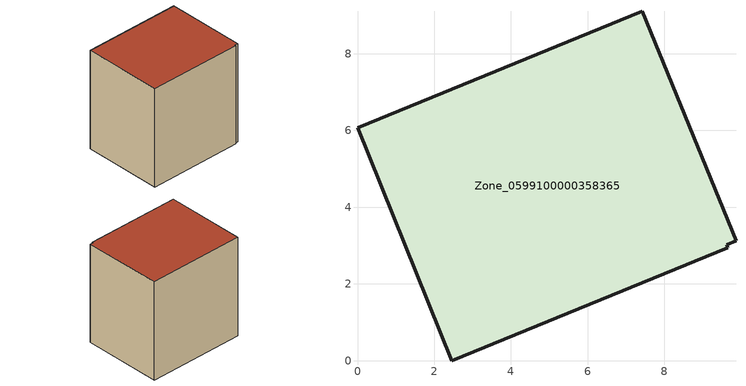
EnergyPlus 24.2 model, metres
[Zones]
Zone_0599100000358365
 floor ground (C_G): 9.87,3.12 9.62,3.02 9.65,2.94 2.45,0 0,6.07 7.43,9.11 z3.65
 wall outside (C_F): 9.87,3.12 7.43,9.11 0,6.07 2.45,0 9.65,2.94 9.62,3.02 9.87,3.12 z3.65:11.93
 roof outside (C_R): 9.62,3.02 9.87,3.12 7.43,9.11 0,6.07 2.45,0 9.65,2.94 z11.93
[BUILDING]
Pand.0599100000358365: North Axis=0; Terrain=City; Loads Convergence Tolerance Value=0.04; Temperature Convergence Tolerance Value=0.4; Solar Distribution=FullExterior; Maximum Number of Warmup Days=25; Minimum Number of Warmup Days=1
[Site:Location]
Rotterdam.The.Hague.AP_ZH_NLD Design_Conditions: Latitude=51.96; Longitude=4.45; Time Zone=1; Elevation=-4.5
[SITE:GROUNDTEMPERATURE:BUILDINGSURFACE]
18, 18, 18, 18, 18, 18, 18, 18, 18, 18, 18, 18
[MATERIAL] Thermal Absorptance=0.9; Solar Absorptance=0.7; Visible Absorptance=0.7
Name | Roughness | Thickness | Conductivity | Density | Specific Heat
G.TC.1992-2005 | MediumSmooth | 0.15 | 0.06 | 540 | 1210
F.TC.1992-2005 | Rough | 0.3 | 0.12 | 1920 | 840
R.TC.1992-2005 | MediumRough | 0.2 | 0.08 | 1500 | 1000
[CONSTRUCTION]
C_G: G.TC.1992-2005
C_F: F.TC.1992-2005
C_R: R.TC.1992-2005
[ZONE]
Zone_0599100000358365: Type=1; Multiplier=1; Ceiling Height=Autocalculate; Volume=Autocalculate; Floor Area=autocalculate; Part of Total Floor Area=Yes
[ZONEINFILTRATION:DESIGNFLOWRATE]
Infil_Zone_0599100000358365: Zone or ZoneList or Space or SpaceList=Zone_0599100000358365; Schedule=AlwaysOn; Design Flow Rate Calculation Method=Flow/Area; Flow Rate per Floor Area=0.0015; Constant Term Coefficient=1; Temperature Term Coefficient=0; Velocity Term Coefficient=0; Velocity Squared Term Coefficient=0
[HVACTEMPLATE:ZONE:IDEALLOADSAIRSYSTEM]
Zone_0599100000358365: Maximum Heating Supply Air Temperature=50; Minimum Cooling Supply Air Temperature=13; Maximum Heating Supply Air Humidity Ratio=0.0156; Minimum Cooling Supply Air Humidity Ratio=0.0077; Heating Limit=NoLimit; Cooling Limit=NoLimit; Dehumidification Control Type=ConstantSensibleHeatRatio; Cooling Sensible Heat Ratio=0.7; Dehumidification Setpoint=60; Humidification Control Type=None; Humidification Setpoint=30; Outdoor Air Method=None; Outdoor Air Flow Rate per Person=0.00944; Outdoor Air Flow Rate per Zone Floor Area=0; Outdoor Air Flow Rate per Zone=0; Demand Controlled Ventilation Type=None; Outdoor Air Economizer Type=NoEconomizer; Heat Recovery Type=None; Sensible Heat Recovery Effectiveness=0.7; Latent Heat Recovery Effectiveness=0.65
[ZONECONTROL:THERMOSTAT]
ThermostatControl_Zone_0599100000358365: Zone or ZoneList=Zone_0599100000358365; Control Type Schedule=DualSetpointControlType; Control 1=Thermostat_Zone_0599100000358365; Temperature Difference Between Cutout And Setpoint=0
[THERMOSTATSETPOINT:DUALSETPOINT]
Thermostat_Zone_0599100000358365: Heating Setpoint Temperature Schedule=HeatingSetpoint_Zone_0599100000358365; Cooling Setpoint Temperature Schedule=CoolingSetpoint_Zone_0599100000358365
[SCHEDULE:COMPACT]
HeatingSetpoint_Zone_0599100000358365: Through: 12/31, For: AllDays, Until: 24:00, 21
CoolingSetpoint_Zone_0599100000358365: Through: 12/31, For: AllDays, Until: 24:00, 24
DualSetpointControlType: Through: 12/31, For: AllDays, Until: 24:00, 4
AlwaysOn: Through: 12/31, For: AllDays, Until: 24:00, 1
